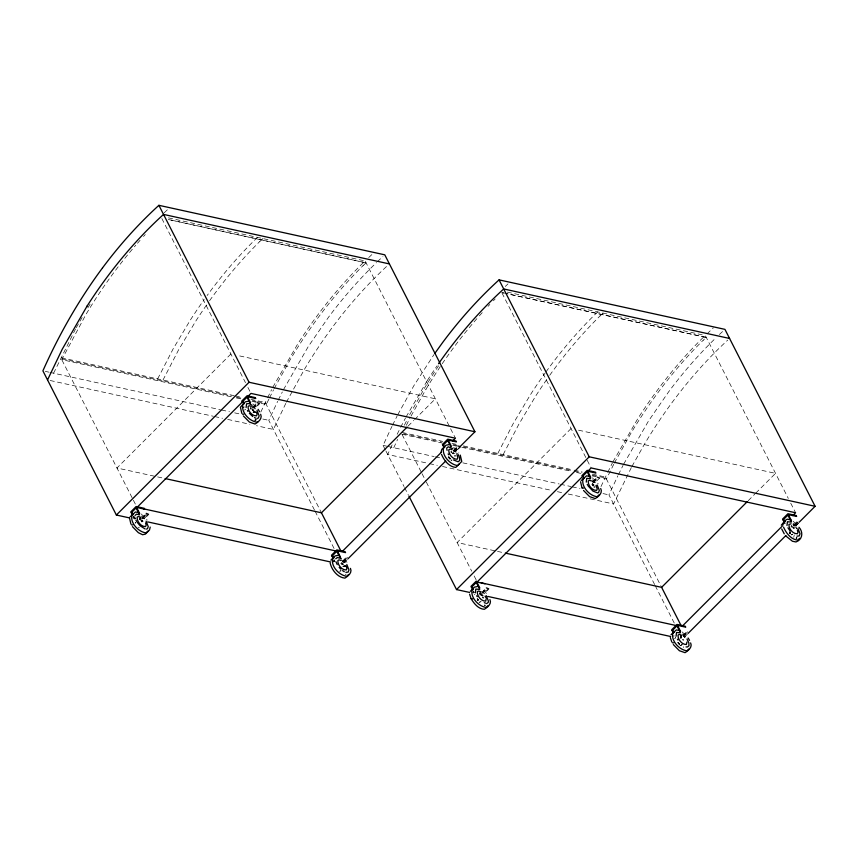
<?xml version="1.0" encoding="UTF-8"?>
<svg xmlns="http://www.w3.org/2000/svg" width="858" height="858" viewBox="0 0 858 858"><rect width="100%" height="100%" fill="white"/><g stroke="black" fill="none" stroke-linecap="round" stroke-linejoin="round"><path stroke-width="0.64" stroke-dasharray="4.29 3.22" d="M448.133 457.657L448.68 457.164L448.444 457.85M449.356 457.11C446.653 456.295 450.396 458.891 448.627 457.164M448.959 457.389L448.745 457.893M449.678 458.14L449.131 458.826M449.42 458.226L449.989 459.116M449.281 458.59L450.064 458.976L449.592 457.904M478.324 599.935C477.22 598.938 478.646 601.426 477.434 600.021M477.724 600.632L477.713 599.506M478.131 600.439L477.584 599.731M677.745 642.631C678.045 643.393 678.045 642.824 678.914 643.264M678.775 644.24L679.3 644.497L679.182 643.65M679.557 644.487L679.043 643.414M679.579 643.5L679.472 644.637L679.525 643.897M790.229 533.547L789.532 532.067L789.424 533.086M243.811 407.947L243.972 406.649M255.191 420.946L255.352 419.648M255.437 420.688L255.598 419.401M333.623 562.044L334.384 559.888L332.797 561.475M473.08 593.21L473.831 591.055L472.254 592.631M484.706 605.952L484.856 604.665M673.798 636.582L673.948 635.295M796.074 538.867L796.235 537.569M796.321 538.61L796.481 537.322M683.322 647.533L683.494 646.696M135.392 522.415L135.146 523.048M455.812 452.509L457.196 455.544M796.674 528.807L795.977 527.048M135.296 523.176L135.757 522.361M53.593 373.187L75.611 328.829M260.832 412.022L266.977 398.981M314.468 510.017L268.779 420.334L277.67 401.319M385.381 449.924L383.065 445.377L391.956 426.362M392.106 444.927L387.698 454.472L428.174 463.341M393.768 447.726L397.619 439.371M600.997 486.572L607.142 473.519M654.643 584.555L608.944 494.873L617.835 475.858M157.647 378.904L173.112 348.927L190.079 320.474A430.566 311.969 -77.6 0 1 204.215 299.571M162.988 380.073L178.464 350.096L195.431 321.653A430.566 311.969 -77.6 0 1 206.671 304.837M267.557 397.812L271.621 389.639M268.929 399.077L266.248 404.461L261.036 403.324M269.509 397.908L273.563 389.757M278.249 400.15L282.314 391.988M285.789 403.41L273.412 429.429L256.435 425.707M286.368 402.241L304.333 369.508A430.963 312.258 -77.6 0 1 388.47 264.725M392.546 425.203L397.179 415.862M397.168 434.287L400.075 428.453M400.654 427.284L405.448 418.093M404.397 425.203L407.303 419.369M406.349 425.311L409.824 418.329M497.812 453.442L513.288 423.466L530.244 395.023A430.566 311.969 -77.6 0 1 545.109 373.091M503.163 454.611L518.629 424.635L535.596 396.192A430.566 311.969 -77.6 0 1 546.836 379.386M607.721 472.35L612.365 463.02M613.727 464.307L606.413 479.011L601.201 477.863M618.414 474.699L623.058 465.358M272.78 387.301L297.672 344.058A430.566 311.969 -77.6 0 1 362.14 263.781L365.133 260.961L455.437 438.213M274.142 388.599L290.294 359.502A429.343 311.089 -77.6 0 1 363.073 265.637M283.472 389.65L308.365 346.396L328.378 317.417A429.118 310.928 -77.6 0 1 376.48 262.591M397.769 414.693L413.996 385.467L433.976 354.579M406.059 416.956L427.295 380.534M409.684 414.757L424.689 387.805A431.37 312.559 -77.6 0 1 438.91 365.304M411.036 416.066L425.976 389.232M612.944 461.851L637.837 418.597A430.566 311.969 -77.6 0 1 702.305 338.32L705.297 335.51L788.309 498.423M614.307 463.138L630.458 434.041A429.343 311.089 -77.6 0 1 703.238 340.186M623.637 464.189L648.541 420.935L668.543 391.967A429.118 310.928 -77.6 0 1 715.733 338.009M631.327 467.589L613.577 503.968L565.272 493.382M631.938 466.452L644.508 444.058A430.963 312.258 -77.6 0 1 727.713 340.122M76.223 327.692L83.247 315.487M789.467 533.504L790.39 532.968M790.143 532.496L790.368 533.912L790.615 533.075M133.065 517.374L133.666 516.505M257.025 419.112L256.424 419.97L254.075 420.227M798.037 521.814L794.369 525.879M244.487 410.038L245.699 409.309M674.463 638.684L675.675 637.955M793.757 537.344L794.251 534.899M230.877 354L116.967 467.996L163.846 478.271M366.034 262.859L168.104 219.444L366.034 262.859L363.084 265.669M141.881 517.674L144.476 515.079M252.788 406.949L256.242 403.496M141.752 518.489L144.337 515.905M250.922 409.502L255.244 405.18M146.782 513.888L142.46 518.211L144.187 518.586L146.782 515.99M255.963 404.89L253.367 407.486L255.094 407.861L257.69 405.266M142.589 518.682L145.174 516.087M253.485 407.958L256.081 405.362M408.065 426.136L413.706 420.484M414.65 419.541L435.36 398.809L238.696 355.716M342.599 561.046L346.053 557.593M453.496 450.332L456.96 446.868M340.733 563.599L345.055 559.277M453.367 451.158L455.963 448.562M347.49 557.26L343.179 561.582L344.905 561.969M456.671 448.273L454.086 450.868L455.812 451.244L458.397 448.648M343.297 562.054L345.892 559.47M454.204 451.34L456.799 448.745M344.133 562.644L347.49 559.373M455.169 451.533L457.057 449.646M571.053 428.55L457.132 542.535L496.203 551.104M706.209 337.409L505.673 293.415L706.209 337.409L703.249 340.208M482.046 592.213L484.641 589.618M592.953 481.488L596.407 478.035M480.19 594.766L484.513 590.443M592.824 482.314L595.409 479.719M485.22 590.154L482.625 592.749L484.352 593.125L486.947 590.529M596.128 479.429L593.532 482.024L595.259 482.411L599.581 478.088M482.754 593.221L485.349 590.626M593.661 482.496L596.246 479.901M748.23 500.675L754.815 494.079M755.759 493.136L775.535 473.359L577.563 429.976M682.764 635.596L687.086 631.274M793.671 524.871L797.994 520.549M683.494 635.553L685.22 633.826M791.805 527.423L796.127 523.101M687.666 631.81L683.343 636.132L685.07 636.507M794.251 525.407L798.573 521.085M683.472 636.604L686.057 634.008M684.298 637.183L687.666 633.912M795.334 526.072L798.165 523.251M795.977 525.782L798.573 523.198M790.154 533.655L789.339 533.011M681.863 644.905L682.357 644.412L680.576 645.699M164.232 212.763L167.814 209.363M257.539 237.387L254.547 240.219A430.566 311.969 -77.6 0 0 207.132 295.517M259.899 241.388L262.891 238.556M368.715 257.572L372.297 254.172M505.287 286.454L507.979 283.912M597.704 311.926L594.723 314.757A430.566 311.969 -77.6 0 0 545.838 372.082M600.064 315.926L603.056 313.106M707.089 333.805L713.352 327.874M481.145 601.522L479.075 602.53M792.771 534.18L791.484 534.984M451.308 460.435L452.005 460.103M341.098 570.827L339.618 571.374M792.663 534.148L791.183 534.695M681.756 644.873L679.944 645.495M790.572 533.708L789.403 533.29C790.894 533.193 788.631 532.035 789.735 532.947M242.986 407.368L243.994 406.992M345.227 574.463L346.235 574.077M484.684 605.619L485.682 605.233M796.299 538.277L797.307 537.891M451.018 460.156L451.801 459.942M340.111 570.87L340.905 570.667M479.568 602.037L480.351 601.823M474.217 594.766L474.957 594.573M139.393 527.498L138.127 527.295M448.423 457.035L448.959 457.121M477.166 598.723L478.442 599.495M477.509 599.002L478.099 599.645M677.863 642.567L678.721 643.468M133.087 517.706L136.014 518.468M132.84 517.964L134.18 518.082M333.558 561.336L334.899 561.464M473.005 592.503L474.345 592.631M168.458 217.868L365.133 260.961M507.325 292.128L705.297 335.51M501.758 292.557L504.365 293.125L501.726 292.599M234.17 395.667L60.746 357.668L132.775 499.034M235.274 395.913L241.935 397.372M250.901 399.335L265.229 402.477L321.45 512.805M402.22 432.496L442.814 441.387M451.984 443.404L457.217 444.551M463.438 445.913L573.047 469.927M574.141 470.173L582.099 471.911M592.374 474.163L605.405 477.016L661.615 587.344M62.13 358.923L231.446 396.021M236.658 397.168L241.859 398.305M252.284 400.589L256.188 401.447M257.497 401.737L266.613 403.732M403.592 433.751L441.366 442.031M453.088 444.594L457.003 445.452M463.513 446.879L572.919 470.849M574.216 471.139L582.035 472.855M592.449 475.139L606.778 478.271M231.081 396.761L61.765 359.652L85.811 314.693A429.343 311.089 -77.6 0 1 135.779 245.206M236.293 397.897L241.495 399.045M251.92 401.329L255.823 402.188M401.93 434.202L442.31 443.05M452.724 445.334L456.628 446.181M461.84 447.329L571.246 471.299M576.458 472.447L581.67 473.584M592.084 475.868L595.988 476.726M45.281 371.364L48.842 372.147M50.032 372.404L220.313 409.716M221.611 410.006L229.429 411.711M234.642 412.859L241.152 414.285M262.838 419.036L268.779 420.334M383.065 445.377L386.636 446.16M387.827 446.428L434.137 456.574M435.446 456.864L440.658 458M462.794 462.848L559.18 483.976M560.478 484.255L570.902 486.54M572.2 486.829L580.019 488.534M603.002 493.575L608.944 494.873M50.139 380.502L213.352 416.269M214.661 416.548L222.49 418.275M227.713 419.412L249.914 424.281M429.483 463.631L437.312 465.347M442.535 466.495L552.209 490.519M557.432 491.666L563.963 493.103M497.511 551.383L502.713 552.531M448.627 457.046L449.367 457.314M477.177 598.938L478.346 599.592M678.142 642.406L678.85 642.76M792.813 524.238L794.98 525.922M592.095 480.855L594.262 482.55M251.93 406.317L255.094 409.127M481.188 591.58L483.354 593.264M341.741 560.413L343.908 562.108M793.103 521.224L797.232 524.978M592.395 477.842L598.294 483.891M453.646 447.243L458.848 452.724M682.207 631.949L687.515 637.226M252.928 403.861L257.539 408.58M141.323 514.017L147.222 520.066M793.082 523.187L796.46 526.404M592.363 479.804L595.742 483.033M682.174 633.912L685.553 637.129M141.291 515.99L144.67 519.208M793.403 525.128L794.594 526.179M592.696 481.746L593.875 482.797M682.989 635.692L685.07 637.773M453.732 450.429L454.804 451.383M453.239 450.579L454.429 451.64M342.331 561.304L343.522 562.355M142.106 517.771L143.189 518.725M141.613 517.921L142.803 518.983M483.59 590.261L486.797 593.843M344.144 559.094L347.351 562.687M789.8 531.885L790.486 532.775M789.392 531.928L790.1 532.657M477.777 600.632L477.273 600.042M454.654 450.118L456.295 451.866M483.204 591.999L484.845 593.747M253.936 406.735L255.577 408.483M343.747 560.832L345.388 562.591M477.241 600.214L477.627 600.675L478.131 599.731M795.698 527.413L796.642 528.742M449.978 457.947L450.45 458.537M790.744 503.206L795.613 512.752M655.244 585.735L674.56 623.659M502.027 293.071L591.13 467.942M675.407 637.022L675.729 637.676M402.123 434.588L421.471 472.544M422.072 473.734L425.697 480.845M426.308 482.035L471.728 571.192M474.163 575.965L477.209 581.938M473.326 590.958L474.142 592.567M385.961 451.061L404 486.475M404.611 487.655L408.226 494.766M315.079 511.196L334.395 549.12M161.851 218.533L245.485 382.657M247.919 387.43L250.954 393.404M333.869 559.802L334.695 561.411M133.387 500.235L137.033 507.4M133.655 515.926L135.156 518.875M133.076 516.269L134.524 519.101M679.386 643.457L679.515 644.004M450.225 458.429L450.311 459.009M134.888 516.688L135.189 518.318M719.401 334.502A429.118 310.928 -77.6 0 1 724.023 330.212M427.305 380.544A430.223 311.722 -77.6 0 1 437.097 365.787M425.986 389.253A429.343 311.089 -77.6 0 1 441.527 364.747M442.235 363.706A429.343 311.089 -77.6 0 1 478.507 316.816M479.365 315.851A429.343 311.089 -77.6 0 1 483.687 311.046M488.063 306.327A429.343 311.089 -77.6 0 1 489.821 304.461M493.371 300.783A429.343 311.089 -77.6 0 1 495.163 298.97M549.731 375.278A430.566 311.969 -77.6 0 1 600.064 315.916M377.391 261.711A429.118 310.928 -77.6 0 1 382.925 256.521M87.827 307.84A431.37 312.559 -77.6 0 1 90.487 303.528M137.484 243.254A429.343 311.089 -77.6 0 1 140.058 240.337M143.522 236.497A429.343 311.089 -77.6 0 1 145.27 234.599M209.556 300.74A430.566 311.969 -77.6 0 1 259.899 241.377"/><path stroke-width="1.29" d="M129.504 517.942L130.92 524.099M150.225 527.091L149.496 529.997L145.345 534.148L142.578 534.716L138.363 532.689L132.454 526.64M441.044 452.305L441.773 449.41L445.924 445.248L448.691 444.68M580.576 481.767L582.003 487.923M783.054 524.999L783.14 523.294L784.952 521.503M252.896 410.414L252.66 409.931M452.606 453.442L453.056 452.852L454.054 453.453M140.24 518.028L140.251 519.337M479.912 593.071L480.19 594.969M681.123 635.95L681.134 637.258M791.537 525.729L791.408 526.501M47.533 379.933L62.226 349.249L87.119 305.995M131.993 514.897C129.826 522.726 138.363 531.96 146.021 532.904L147.833 531.113M348.552 574.485L346.739 576.286C339.071 575.332 330.544 566.108 332.711 558.279L333.88 557.679M459.448 463.77L457.646 465.562C449.978 464.618 441.452 455.384 443.618 447.565L444.776 446.964M487.998 605.651L486.196 607.443C478.528 606.499 470.002 597.275 472.168 589.446L473.326 588.845M598.905 494.927L597.104 496.728C589.435 495.774 580.898 486.55 583.075 478.721L584.234 478.12M688.717 649.034L686.904 650.825C679.246 649.881 670.709 640.647 672.876 632.829L674.045 632.228M781.295 525.139L786.1 519.787L787.258 519.187L790.786 519.894M799.624 538.309L797.811 540.1C790.947 539.618 786.089 532.957 783.536 527.102M343.146 564.178L342.149 563.577L341.988 564.124M140.069 518.039L139.618 519.304M680.952 635.96L680.877 638.288M135.049 515.39L136.647 514.146L139.575 514.897M335.757 558.773L337.366 557.528L340.294 558.279M446.664 448.058L448.273 446.804L452.917 448.648M102.499 267.921C78.829 299.839 59.041 334.545 42.9 370.838L116.366 515.025L129.429 517.889M434.738 353.528L442.771 342.331A428.614 310.564 -77.6 0 1 499.066 279.869L724.946 329.365L815.1 506.295L799.098 522.308M250.868 407.507L250.525 408.58M116.366 515.025L249.056 382.26L474.935 431.756L459.877 446.825M241.72 401.115L247.04 395.795L255.298 397.608L255.77 398.53L247.501 396.718L242.192 402.037M131.295 512.752L136.604 507.443L144.863 509.255M137.033 507.4L242.482 401.876M247.19 397.168L250.954 393.404L455.437 438.213L452.616 441.033M130.148 516.752L135.467 511.99L138.996 512.687M146.782 515.99L148.509 514.264L146.203 513.352M257.69 405.266L259.416 403.539L257.11 402.627M165.154 478.56L321.45 512.805L407.121 427.07M332.003 556.134L337.312 550.825L345.581 552.638L345.109 551.705L336.84 549.903L331.531 555.212L333.194 558.483M442.91 445.42L448.219 440.1L456.477 441.913L456.006 440.991L447.747 439.178L442.438 444.487L444.101 447.758M330.866 560.135L335.017 555.973L337.784 555.405M342.46 551.265L441.312 452.338M347.898 558.88L445.763 460.95M458.397 448.648L460.124 446.921M408.837 495.945L456.531 589.575L589.221 456.799L815.1 506.295M476.297 581.059L470.988 586.379L472.651 589.639M581.896 475.654L587.204 470.345L595.463 472.147L595.935 473.069L587.676 471.267L582.367 476.576M471.46 587.301L476.769 581.981L485.027 583.794M477.209 581.938L582.646 476.426M588.298 470.774L591.13 467.942L795.613 512.752L792.781 515.583M470.323 591.291L474.474 587.129L477.241 586.572M581.22 480.566L586.54 475.815L590.079 476.512M486.947 590.529L488.674 588.803L486.368 587.891M505.319 553.099L661.615 587.344L747.286 501.619M672.168 630.684L677.488 625.364L685.746 627.177L685.274 626.254L677.016 624.442L671.707 629.751L673.369 633.022M783.075 519.959L788.384 514.639L796.653 516.452L796.181 515.529L787.912 513.717L782.603 519.036L784.866 523.466M671.031 634.673L676.351 629.911L679.879 630.609M682.636 625.804L782.432 525.943M688.062 633.418L785.928 535.489M244.069 403.582L242.9 404.182C240.733 412.012 249.27 421.235 256.928 422.179L258.097 421.578M257.4 418.372L258.397 417.996L259.159 415.84L257.003 410.403M146.493 529.096L147.501 528.71L148.252 526.555L146.096 521.128M486.658 603.635L488.266 602.391L488.416 601.104L486.272 595.666M255.416 412.237L253.346 412.258M345.71 565.851L344.283 566.087M345.216 566.344L343.157 566.355M449.967 449.131L448.755 449.849C448.423 454.139 452.724 459.502 457.153 459.234L457.797 457.872L457.196 455.544M255.116 411.958L253.839 411.754M455.341 455.834L454.686 455.866M594.787 486.99L594.144 487.022M247.973 401.308L245.216 401.866L240.412 407.218L241.827 413.384M242.514 414.2L243.726 414.221M131.606 524.914L132.818 524.946M672.49 642.835L673.702 642.867M592.503 484.019L593.833 485.102M141.184 520.441L142.181 521.042M341.902 563.824L342.685 564.21M582.239 488.02L583.537 488.138M796.943 536.175L799.281 535.918L800.042 533.762L797.886 528.324M345.871 572.35L348.209 572.093L348.97 569.937L346.814 564.51M471.332 598.745L472.64 598.863M686.035 646.889L687.376 647.018L688.985 645.774L688.835 642.856L686.979 639.049M483.547 597.801L482.614 597.522M791.097 523.82L788.931 524.399C788.588 528.689 792.889 534.041 797.318 533.783L797.961 532.41L797.372 530.083M102.499 267.921A429.118 310.928 -77.6 0 1 158.902 205.319L384.781 254.826L474.935 431.756M389.414 263.921L163.535 214.414A430.223 311.722 -77.6 0 0 87.13 306.006M729.579 338.46L503.7 288.964A430.223 311.722 -77.6 0 0 438.535 363.728M457.818 446.01L459.888 446.46M597.275 477.166L599.581 478.088M144.391 508.333L136.132 506.52L130.824 511.829L132.486 515.1M143.554 508.826L336.315 551.061M481.113 582.796L676.479 625.6M147.705 521.9L330.491 561.947M456.531 589.575L469.594 592.428M487.87 596.439L670.666 636.497M485.628 603.206L484.309 602.648M793.135 527.649L793.757 528.024M592.417 484.266L593.232 484.963M683.418 639.971L682.796 639.596M481.767 594.744L482.925 595.817M482.325 595.688L481.713 595.066M791.366 522.104L787.44 521.728L786.979 525.514M590.647 478.721L586.722 478.346L586.261 482.132M254.472 417.621L256.059 418.254M680.458 632.818L676.533 632.453L676.072 636.239M479.74 589.446L475.815 589.071L475.353 592.857M145.152 528.968L140.111 525.793L137.044 522.114M591.494 480.941L589.425 480.287L588.213 481.016C587.88 485.306 592.17 490.658 596.61 490.401L597.243 489.039L595.967 485.424M450.933 449.281L452.048 449.774M251.33 406.402L249.26 405.748L248.048 406.478C247.705 410.767 252.005 416.119 256.435 415.862L257.078 414.489L256.488 412.162M681.306 635.038L679.236 634.394L678.024 635.124C677.691 639.403 681.981 644.766 686.411 644.497L686.915 642.052M480.587 591.666L478.517 591.012L477.305 591.741C476.973 596.031 481.263 601.383 485.703 601.126L486.196 598.68M341.141 560.499L339.06 559.845L337.859 560.574C337.516 564.864 341.816 570.216 346.246 569.959L346.889 568.597L346.289 566.259M140.422 517.117L138.352 516.473L137.141 517.192C136.808 521.482 141.098 526.844 145.528 526.576L146.171 525.214L145.581 522.887M793.253 527.477L794.218 527.992M252.692 409.556L253.668 410.553M453.464 459.92L458.108 461.754L459.716 460.51L459.577 457.593L457.722 453.785M252.198 405.266L248.895 403.55L246.557 403.807L246.096 407.593M342.567 570.634L344.283 571.728M593.2 485.671L592.31 484.352M453.592 453.485L452.895 453.399M252.756 416.538L249.378 413.309M786.025 536.132L792.438 541.248L795.967 541.956C802.788 539.543 803.345 532.046 799.013 527.273M141.913 521.675L141.431 520.195L142.76 521.278M339.189 567.417L340.819 569.165M583.526 490.465L589.596 496.621L595.248 498.573C598.616 496.546 602.97 492.9 600.718 488.524M673.337 644.562L679.397 650.729L685.059 652.67C688.277 650.654 692.663 647.222 690.626 642.921M243.361 415.916L249.421 422.082L255.083 424.034C258.301 422.018 262.687 418.586 260.65 414.275M790.261 531.231L787.966 527.809M588.116 485.939L592.921 491.076L597.565 492.921L598.573 492.535L599.324 490.379L597.179 484.952M784.244 533.837L781.692 528.946M688.105 637.987L689.542 640.358M471.192 598.82C474.056 603.571 478.356 609.03 484.341 609.298C487.559 607.282 491.956 603.85 489.907 599.538M258.129 409.341L259.566 411.711M677.412 639.156L677.927 640.036M587.247 484.427L587.612 485.049M448.155 453.893L448.659 454.772M476.705 595.774L477.209 596.664M337.248 564.607L335.907 561.69M247.436 410.51L247.951 411.4M135.918 520.163L136.529 521.235M485.06 596.149L485.746 597.425M788.384 514.639L791.484 520.72M787.891 515.143L790.99 521.214M783.569 519.465L784.77 521.803M661.615 587.344L681.08 625.546M677.488 625.364L680.576 631.445M676.983 625.857L680.083 631.938M499.066 279.869L589.221 456.799M672.672 630.18L673.862 632.528M587.676 471.267L590.765 477.338M587.183 471.761L590.272 477.831M582.861 476.083L584.051 478.421M448.219 440.1L451.319 446.181M447.726 440.594L450.825 446.675M443.404 444.916L444.594 447.265M476.769 581.981L479.869 588.062M476.276 582.485L479.365 588.556M471.954 586.808L473.144 589.146M321.45 512.805L340.916 551.008M337.312 550.825L340.411 556.896M336.819 551.319L339.918 557.4M158.902 205.33L249.056 382.26M332.496 555.641L333.698 557.979M247.501 396.718L250.6 402.799M247.007 397.222L250.107 403.292M242.696 401.544L243.887 403.882M136.604 507.443L139.693 513.524M136.1 507.936L139.2 514.017M131.789 512.258L132.979 514.607M671.803 642.02L670.302 637.569M460.274 455.094L461.765 461.454L455.802 467.406C448.949 466.849 444.015 460.371 441.527 454.408M471.096 598.648L469.594 594.186M341.034 558.204L341.28 558.933M451.383 452.498L451.244 451.512M480.426 593.886L480.276 592.899M350.45 568.371C352.499 572.683 348.112 576.115 344.895 578.131C337.451 577.359 331.789 569.991 330.137 563.03M447.061 450.343L446.825 449.034"/></g></svg>
